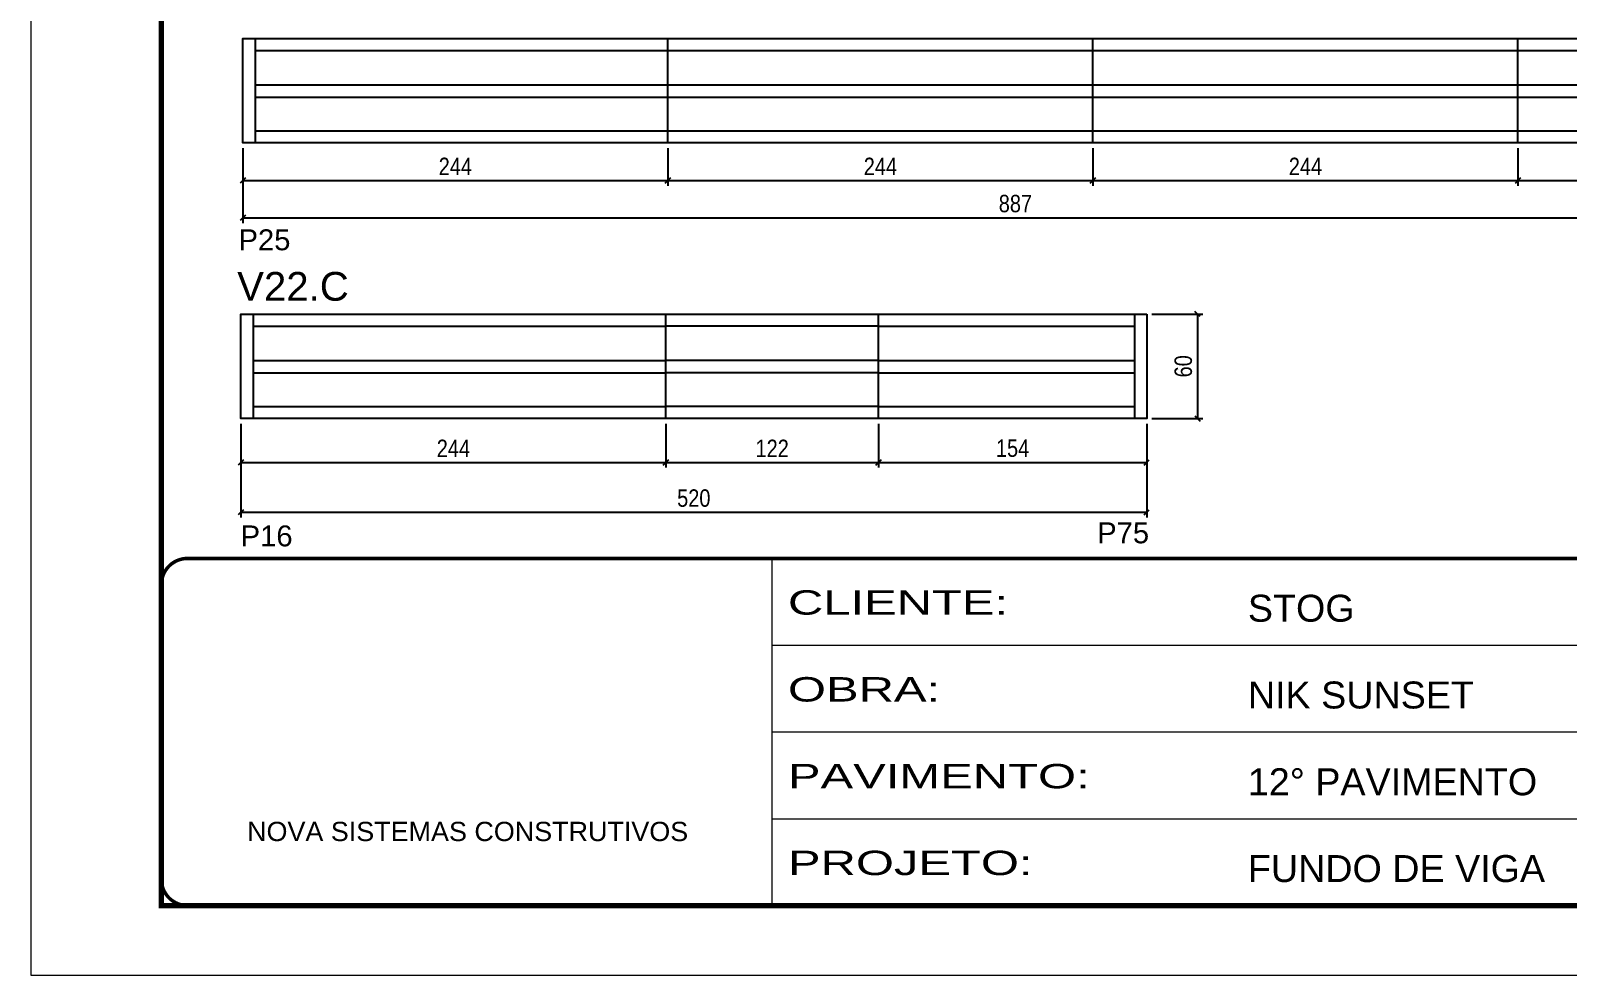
# Model space of a CAD drawing. Extents: x 1813 to 8067, y 422 to 2621.
# Drawn here: x 3412 to 4294, y 422 to 964 of the extents above; entities that cross this region are included whole.
import ezdxf

# ---------------------------------------------------------------- set-up
doc = ezdxf.new("R2010")
doc.units = 0
doc.linetypes.add('CONTINUO', pattern=[0])
doc.linetypes.add('DASHED', pattern=[0.75, 0.5, -0.25])
for name, color, linetype in [('5', 5, 'Continuous'), ('NOMENCLATURA', 7, 'Continuous'), ('Painéis', 200, 'Continuous'), ('SARR_2.2x7', 40, 'Continuous')]:
    doc.layers.add(name, color=color, linetype=linetype)
doc.layers.add('Folhas', color=255, linetype='Continuous', lineweight=9)
doc.layers.add('SARRAFO DE PRESSAO', color=251, linetype='DASHED', lineweight=9)
doc.styles.add('ARIAL', font='arial.ttf')
doc.styles.add('COTA TECNICA-50', font='techl___.ttf', dxfattribs={"height": 10})
doc.styles.get("Standard").update_dxf_attribs({"font": 'arial.ttf'})
doc.styles.add('Tecnologia', font='')
doc.styles.get('Tecnologia').set_extended_font_data('Forgotten Futurist')
doc.dimstyles.new('COTA PAINEL-50', dxfattribs={"dimtxt": 10, "dimasz": 3, "dimexe": 3, "dimexo": 3, "dimgap": 3, "dimtad": 1, "dimdec": 1, "dimzin": 12, "dimdsep": 46, "dimtxsty": 'COTA TECNICA-50', "dimblk1": 'OBLIQUE', "dimblk2": 'OBLIQUE', "dimsah": 1, "dimcen": 0.9, "dimclrd": 4, "dimclre": 4, "dimclrt": 240, "dimadec": 1, "dimazin": 3, "dimtfac": 1, "dimtdec": 1, "dimtmove": 0, "dimatfit": 3, "dimfxl": 1, "dimtolj": 1, "dimtzin": 12, "dimarcsym": 0})

# ---------------------------------------------------------------- blocks, each defined once
blk = doc.blocks.new('9999999999')
at = {"color": 30, "linetype": 'CONTINUO'}
for p, q in [((98564.56, 34230.21), (98564.56, 34429.45)), ((98564.56, 34379.64), (99583.98, 34379.64)), ((98564.56, 34329.83), (99487.98, 34329.83)), ((98564.56, 34280.02), (99487.98, 34280.02))]:
    blk.add_line(p, q, dxfattribs=at)
at = {"color": 30, "linetype": 'CONTINUO', "const_width": 2}
blk.add_lwpolyline([(99583.98, 34230.21), (99583.98, 34414.45, 0.414214), (99568.98, 34429.45), (98228.98, 34429.45, 0.414214), (98213.98, 34414.45), (98213.98, 34245.21, 0.414214), (98228.98, 34230.21), (99583.98, 34230.21)], format="xyb", dxfattribs=at)
at = {"layer": 'Folhas'}
blk.add_lwpolyline([(98138.98, 34190.21), (99623.98, 34190.21), (99623.98, 35240.21), (98138.98, 35240.21)], close=True, dxfattribs=at)
at = {"layer": 'Folhas', "color": 30, "const_width": 3}
blk.add_lwpolyline([(98213.98, 34230.21), (99583.98, 34230.21), (99583.98, 35200.21), (98213.98, 35200.21)], close=True, dxfattribs=at)
at = {"color": 7, "linetype": 'Continuous', "ltscale": 5, "style": 'ARIAL'}
for s, height, p in [('STOG', 15.483, (98837.68, 34393.13)), ('NIK SUNSET', 15.483, (98837.68, 34343.32)), ('12° PAVIMENTO', 15.4829, (98837.68, 34293.51)), ('NOVA SISTEMAS CONSTRUTIVOS', 11.0592, (98263.19, 34267.21)), ('FUNDO DE VIGA', 15.4829, (98837.68, 34243.7))]:
    blk.add_text(s, height=height, dxfattribs=at).set_placement(p)
at = {"layer": 'Folhas', "color": 7, "style": 'Tecnologia', "width": 1.5}
for s, p in [('CLIENTE:', (98573.65, 34397.17)), ('OBRA:', (98573.65, 34347.31)), ('PAVIMENTO:', (98573.65, 34297.5)), ('PROJETO:', (98573.65, 34247.69))]:
    blk.add_text(s, height=14, dxfattribs=at).set_placement(p)
blk = doc.blocks.new('_Oblique')
at = {"color": 0, "linetype": 'ByBlock', "lineweight": -2}
blk.add_line((-0.5, -0.5), (0.5, 0.5), dxfattribs=at)
blk = doc.blocks.new('*D89')
at = {"layer": 'Defpoints', "color": 0, "transparency": 16777216}
for p in [(3533.55, 899.81), (3777.55, 899.81), (3777.55, 878.24)]:
    blk.add_point(p, dxfattribs=at)
at = {"layer": 'Painéis', "color": 4, "lineweight": -2, "transparency": 16777216}
for p, q in [((3533.55, 896.81), (3533.55, 875.24)), ((3777.55, 896.81), (3777.55, 875.24)), ((3533.55, 878.24), (3777.55, 878.24))]:
    blk.add_line(p, q, dxfattribs=at)
at = {"layer": 'Painéis', "color": 4, "lineweight": -2, "transparency": 16777216, "xscale": 3, "yscale": 3, "zscale": 3, "rotation": 180}
blk.add_blockref('_Oblique', (3533.55, 878.24), dxfattribs=at)
at = {"layer": 'Painéis', "color": 4, "lineweight": -2, "transparency": 16777216, "xscale": 3, "yscale": 3, "zscale": 3}
blk.add_blockref('_Oblique', (3777.55, 878.24), dxfattribs=at)
at = {"layer": 'Painéis', "color": 240, "transparency": 16777216, "insert": (3655.55, 886.31), "char_height": 10, "attachment_point": 5, "style": 'COTA TECNICA-50'}
blk.add_mtext('\\A1;244', dxfattribs=at)
blk = doc.blocks.new('*D78')
at = {"layer": 'Defpoints', "color": 0, "transparency": 16777216}
for p in [(3532.43, 741.57), (3776.43, 741.57), (3776.43, 716.41)]:
    blk.add_point(p, dxfattribs=at)
at = {"layer": 'Painéis', "color": 4, "lineweight": -2, "transparency": 16777216}
for p, q in [((3532.43, 738.57), (3532.43, 713.41)), ((3776.43, 738.57), (3776.43, 713.41)), ((3532.43, 716.41), (3776.43, 716.41))]:
    blk.add_line(p, q, dxfattribs=at)
at = {"layer": 'Painéis', "color": 4, "lineweight": -2, "transparency": 16777216, "xscale": 3, "yscale": 3, "zscale": 3, "rotation": 180}
blk.add_blockref('_Oblique', (3532.43, 716.41), dxfattribs=at)
at = {"layer": 'Painéis', "color": 4, "lineweight": -2, "transparency": 16777216, "xscale": 3, "yscale": 3, "zscale": 3}
blk.add_blockref('_Oblique', (3776.43, 716.41), dxfattribs=at)
at = {"layer": 'Painéis', "color": 240, "transparency": 16777216, "insert": (3654.43, 724.48), "char_height": 10, "attachment_point": 5, "style": 'COTA TECNICA-50'}
blk.add_mtext('\\A1;244', dxfattribs=at)
blk = doc.blocks.new('*D51')
at = {"layer": 'Defpoints', "color": 0, "transparency": 16777216}
for p in [(3776.43, 741.57), (3898.43, 741.57), (3898.43, 716.41)]:
    blk.add_point(p, dxfattribs=at)
at = {"layer": 'Painéis', "color": 4, "lineweight": -2, "transparency": 16777216}
for p, q in [((3776.43, 738.57), (3776.43, 713.41)), ((3898.43, 738.57), (3898.43, 713.41)), ((3776.43, 716.41), (3898.43, 716.41))]:
    blk.add_line(p, q, dxfattribs=at)
at = {"layer": 'Painéis', "color": 4, "lineweight": -2, "transparency": 16777216, "xscale": 3, "yscale": 3, "zscale": 3, "rotation": 180}
blk.add_blockref('_Oblique', (3776.43, 716.41), dxfattribs=at)
at = {"layer": 'Painéis', "color": 4, "lineweight": -2, "transparency": 16777216, "xscale": 3, "yscale": 3, "zscale": 3}
blk.add_blockref('_Oblique', (3898.43, 716.41), dxfattribs=at)
at = {"layer": 'Painéis', "color": 240, "transparency": 16777216, "insert": (3837.43, 724.47), "char_height": 10, "attachment_point": 5, "style": 'COTA TECNICA-50'}
blk.add_mtext('\\A1;122', dxfattribs=at)
blk = doc.blocks.new('*D79')
at = {"layer": 'Defpoints', "color": 0, "transparency": 16777216}
for p in [(4052.43, 801.57), (4052.43, 741.57), (4081.58, 741.57)]:
    blk.add_point(p, dxfattribs=at)
at = {"layer": 'Painéis', "color": 4, "lineweight": -2, "transparency": 16777216}
for p, q in [((4055.43, 801.57), (4084.58, 801.57)), ((4081.58, 801.57), (4081.58, 741.57)), ((4055.43, 741.57), (4084.58, 741.57))]:
    blk.add_line(p, q, dxfattribs=at)
at = {"layer": 'Painéis', "color": 4, "lineweight": -2, "transparency": 16777216, "xscale": 3, "yscale": 3, "zscale": 3}
for p, rotation in [((4081.58, 801.57), 90), ((4081.58, 741.57), 270)]:
    blk.add_blockref('_Oblique', p, dxfattribs=dict(at, rotation=rotation))
at = {"layer": 'Painéis', "color": 240, "transparency": 16777216, "insert": (4073.47, 771.57), "char_height": 10, "attachment_point": 5, "rotation": 90, "style": 'COTA TECNICA-50'}
blk.add_mtext('\\A1;60', dxfattribs=at)
blk = doc.blocks.new('*D52')
at = {"layer": 'Defpoints', "color": 0, "transparency": 16777216}
for p in [(3532.43, 741.57), (4052.43, 741.57), (4052.43, 687.76)]:
    blk.add_point(p, dxfattribs=at)
at = {"layer": 'Painéis', "color": 4, "lineweight": -2, "transparency": 16777216}
for p, q in [((3532.43, 738.57), (3532.43, 684.76)), ((4052.43, 738.57), (4052.43, 684.76)), ((3532.43, 687.76), (4052.43, 687.76))]:
    blk.add_line(p, q, dxfattribs=at)
at = {"layer": 'Painéis', "color": 4, "lineweight": -2, "transparency": 16777216, "xscale": 3, "yscale": 3, "zscale": 3, "rotation": 180}
blk.add_blockref('_Oblique', (3532.43, 687.76), dxfattribs=at)
at = {"layer": 'Painéis', "color": 4, "lineweight": -2, "transparency": 16777216, "xscale": 3, "yscale": 3, "zscale": 3}
blk.add_blockref('_Oblique', (4052.43, 687.76), dxfattribs=at)
at = {"layer": 'Painéis', "color": 240, "transparency": 16777216, "insert": (3792.43, 695.87), "char_height": 10, "attachment_point": 5, "style": 'COTA TECNICA-50'}
blk.add_mtext('\\A1;520', dxfattribs=at)
blk = doc.blocks.new('*D80')
at = {"layer": 'Defpoints', "color": 0, "transparency": 16777216}
for p in [(3898.43, 741.57), (4052.43, 741.57), (4052.43, 716.41)]:
    blk.add_point(p, dxfattribs=at)
at = {"layer": 'Painéis', "color": 4, "lineweight": -2, "transparency": 16777216}
for p, q in [((3898.43, 738.57), (3898.43, 713.41)), ((4052.43, 738.57), (4052.43, 713.41)), ((3898.43, 716.41), (4052.43, 716.41))]:
    blk.add_line(p, q, dxfattribs=at)
at = {"layer": 'Painéis', "color": 4, "lineweight": -2, "transparency": 16777216, "xscale": 3, "yscale": 3, "zscale": 3, "rotation": 180}
blk.add_blockref('_Oblique', (3898.43, 716.41), dxfattribs=at)
at = {"layer": 'Painéis', "color": 4, "lineweight": -2, "transparency": 16777216, "xscale": 3, "yscale": 3, "zscale": 3}
blk.add_blockref('_Oblique', (4052.43, 716.41), dxfattribs=at)
at = {"layer": 'Painéis', "color": 240, "transparency": 16777216, "insert": (3975.43, 724.52), "char_height": 10, "attachment_point": 5, "style": 'COTA TECNICA-50'}
blk.add_mtext('\\A1;154', dxfattribs=at)
blk = doc.blocks.new('*D53')
at = {"layer": 'Defpoints', "color": 0, "transparency": 16777216}
for p in [(3533.55, 899.81), (4420.55, 899.81), (4420.55, 856.81)]:
    blk.add_point(p, dxfattribs=at)
at = {"layer": 'Painéis', "color": 4, "lineweight": -2, "transparency": 16777216}
for p, q in [((3533.55, 896.81), (3533.55, 853.81)), ((4420.55, 896.81), (4420.55, 853.81)), ((3533.55, 856.81), (4420.55, 856.81))]:
    blk.add_line(p, q, dxfattribs=at)
at = {"layer": 'Painéis', "color": 4, "lineweight": -2, "transparency": 16777216, "xscale": 3, "yscale": 3, "zscale": 3, "rotation": 180}
blk.add_blockref('_Oblique', (3533.55, 856.81), dxfattribs=at)
at = {"layer": 'Painéis', "color": 4, "lineweight": -2, "transparency": 16777216, "xscale": 3, "yscale": 3, "zscale": 3}
blk.add_blockref('_Oblique', (4420.55, 856.81), dxfattribs=at)
at = {"layer": 'Painéis', "color": 240, "transparency": 16777216, "insert": (3977.05, 864.91), "char_height": 10, "attachment_point": 5, "style": 'COTA TECNICA-50'}
blk.add_mtext('\\A1;887', dxfattribs=at)
blk = doc.blocks.new('*D54')
at = {"layer": 'Defpoints', "color": 0, "transparency": 16777216}
for p in [(3777.55, 899.81), (4021.55, 899.81), (4021.55, 878.24)]:
    blk.add_point(p, dxfattribs=at)
at = {"layer": 'Painéis', "color": 4, "lineweight": -2, "transparency": 16777216}
for p, q in [((3777.55, 896.81), (3777.55, 875.24)), ((4021.55, 896.81), (4021.55, 875.24)), ((3777.55, 878.24), (4021.55, 878.24))]:
    blk.add_line(p, q, dxfattribs=at)
at = {"layer": 'Painéis', "color": 4, "lineweight": -2, "transparency": 16777216, "xscale": 3, "yscale": 3, "zscale": 3, "rotation": 180}
blk.add_blockref('_Oblique', (3777.55, 878.24), dxfattribs=at)
at = {"layer": 'Painéis', "color": 4, "lineweight": -2, "transparency": 16777216, "xscale": 3, "yscale": 3, "zscale": 3}
blk.add_blockref('_Oblique', (4021.55, 878.24), dxfattribs=at)
at = {"layer": 'Painéis', "color": 240, "transparency": 16777216, "insert": (3899.55, 886.31), "char_height": 10, "attachment_point": 5, "style": 'COTA TECNICA-50'}
blk.add_mtext('\\A1;244', dxfattribs=at)
blk = doc.blocks.new('*D55')
at = {"layer": 'Defpoints', "color": 0, "transparency": 16777216}
for p in [(4021.55, 899.81), (4265.55, 899.81), (4265.55, 878.24)]:
    blk.add_point(p, dxfattribs=at)
at = {"layer": 'Painéis', "color": 4, "lineweight": -2, "transparency": 16777216}
for p, q in [((4021.55, 896.81), (4021.55, 875.24)), ((4265.55, 896.81), (4265.55, 875.24)), ((4021.55, 878.24), (4265.55, 878.24))]:
    blk.add_line(p, q, dxfattribs=at)
at = {"layer": 'Painéis', "color": 4, "lineweight": -2, "transparency": 16777216, "xscale": 3, "yscale": 3, "zscale": 3, "rotation": 180}
blk.add_blockref('_Oblique', (4021.55, 878.24), dxfattribs=at)
at = {"layer": 'Painéis', "color": 4, "lineweight": -2, "transparency": 16777216, "xscale": 3, "yscale": 3, "zscale": 3}
blk.add_blockref('_Oblique', (4265.55, 878.24), dxfattribs=at)
at = {"layer": 'Painéis', "color": 240, "transparency": 16777216, "insert": (4143.55, 886.31), "char_height": 10, "attachment_point": 5, "style": 'COTA TECNICA-50'}
blk.add_mtext('\\A1;244', dxfattribs=at)
blk = doc.blocks.new('*D81')
at = {"layer": 'Defpoints', "color": 0, "transparency": 16777216}
for p in [(4265.55, 899.81), (4420.55, 899.81), (4420.55, 878.24)]:
    blk.add_point(p, dxfattribs=at)
at = {"layer": 'Painéis', "color": 4, "lineweight": -2, "transparency": 16777216}
for p, q in [((4265.55, 896.81), (4265.55, 875.24)), ((4420.55, 896.81), (4420.55, 875.24)), ((4265.55, 878.24), (4420.55, 878.24))]:
    blk.add_line(p, q, dxfattribs=at)
at = {"layer": 'Painéis', "color": 4, "lineweight": -2, "transparency": 16777216, "xscale": 3, "yscale": 3, "zscale": 3, "rotation": 180}
blk.add_blockref('_Oblique', (4265.55, 878.24), dxfattribs=at)
at = {"layer": 'Painéis', "color": 4, "lineweight": -2, "transparency": 16777216, "xscale": 3, "yscale": 3, "zscale": 3}
blk.add_blockref('_Oblique', (4420.55, 878.24), dxfattribs=at)
at = {"layer": 'Painéis', "color": 240, "transparency": 16777216, "insert": (4343.05, 886.35), "char_height": 10, "attachment_point": 5, "style": 'COTA TECNICA-50'}
blk.add_mtext('\\A1;155', dxfattribs=at)

msp = doc.modelspace()

# ---------------------------------------------------------------- linework, layer by layer
at = {"layer": 'Painéis'}
for p, q in [((3777.55, 899.81), (3777.55, 959.81)), ((4021.55, 899.81), (4021.55, 959.81)), ((4265.55, 899.81), (4265.55, 959.81)), ((3776.43, 741.57), (3776.43, 801.57)), ((3898.43, 741.57), (3898.43, 801.57))]:
    msp.add_line(p, q, dxfattribs=at)
for points in [[(4420.55, 959.81), (4420.55, 899.81), (3533.55, 899.81), (3533.55, 959.81)], [(4052.43, 801.57), (4052.43, 741.57), (3532.43, 741.57), (3532.43, 801.57)]]:
    msp.add_lwpolyline(points, close=True, dxfattribs=at)
at = {"layer": 'SARR_2.2x7', "linetype": 'Continuous'}
for p, q in [((3540.55, 959.81), (3540.55, 899.81)), ((3540.55, 952.81), (3777.55, 952.81)), ((3777.55, 952.81), (4021.55, 952.81)), ((4021.55, 952.81), (4265.55, 952.81)), ((4265.55, 952.81), (4413.55, 952.81)), ((3540.55, 933.06), (3777.55, 933.06)), ((3777.55, 933.06), (4021.55, 933.06)), ((4021.55, 933.06), (4265.55, 933.06)), ((4265.55, 933.06), (4413.55, 933.06)), ((3540.55, 926.06), (3777.55, 926.06)), ((3777.55, 926.06), (4021.55, 926.06)), ((4021.55, 926.06), (4265.55, 926.06)), ((4265.55, 926.06), (4413.55, 926.06)), ((3540.55, 906.81), (3777.55, 906.81)), ((3777.55, 906.81), (4021.55, 906.81)), ((4021.55, 906.81), (4265.55, 906.81)), ((4265.55, 906.81), (4413.55, 906.81)), ((3539.43, 801.57), (3539.43, 741.57)), ((3539.43, 794.57), (3776.43, 794.57)), ((3898.43, 794.57), (3776.43, 794.57)), ((3898.43, 794.57), (4045.43, 794.57)), ((4045.43, 801.57), (4045.43, 741.57)), ((3539.43, 774.82), (3776.43, 774.82)), ((3539.43, 767.82), (3776.43, 767.82)), ((3898.43, 774.82), (3776.43, 774.82)), ((3898.43, 767.82), (3776.43, 767.82)), ((3898.43, 774.82), (4045.43, 774.82)), ((3898.43, 767.82), (4045.43, 767.82)), ((3539.43, 748.57), (3776.43, 748.57)), ((3898.43, 748.57), (3776.43, 748.57)), ((3898.43, 748.57), (4045.43, 748.57))]:
    msp.add_line(p, q, dxfattribs=at)

# ---------------------------------------------------------------- block references
at = {"layer": 'SARRAFO DE PRESSAO', "color": 6, "linetype": 'ByBlock'}
msp.add_blockref('9999999999', (-94727.18, -33768.15), dxfattribs=at)

# ---------------------------------------------------------------- texts
at = {"layer": '5', "linetype": 'Continuous'}
for s, p in [('P25', (3531.06, 838.18)), ('P16', (3532.29, 668.22)), ('P75', (4023.98, 669.99))]:
    msp.add_text(s, height=12, rotation=359.99996, dxfattribs=at).set_placement(p)
at = {"layer": 'NOMENCLATURA', "linetype": 'Continuous'}
msp.add_text('V22.C', height=16.5, dxfattribs=at).set_placement((3530.32, 809.21))

# ---------------------------------------------------------------- dimensions: what is measured, and where the dimension line sits
at = {"layer": 'Painéis'}
for base, p1, p2, picture, middle in [((3777.55, 878.24), (3533.55, 899.81), (3777.55, 899.81), '*D89', (3655.55, 886.31)), ((4420.55, 856.81), (3533.55, 899.81), (4420.55, 899.81), '*D53', (3977.05, 864.91)), ((4021.55, 878.24), (3777.55, 899.81), (4021.55, 899.81), '*D54', (3899.55, 886.31)), ((4265.55, 878.24), (4021.55, 899.81), (4265.55, 899.81), '*D55', (4143.55, 886.31)), ((4420.55, 878.24), (4265.55, 899.81), (4420.55, 899.81), '*D81', (4343.05, 886.35)), ((3776.43, 716.41), (3532.43, 741.57), (3776.43, 741.57), '*D78', (3654.43, 724.48)), ((4052.43, 687.76), (3532.43, 741.57), (4052.43, 741.57), '*D52', (3792.43, 695.87)), ((3898.43, 716.41), (3776.43, 741.57), (3898.43, 741.57), '*D51', (3837.43, 724.47)), ((4052.43, 716.41), (3898.43, 741.57), (4052.43, 741.57), '*D80', (3975.43, 724.52))]:
    dim = msp.add_linear_dim(base=base, p1=p1, p2=p2, dimstyle='COTA PAINEL-50', dxfattribs=at)
    dim.commit()
    dim.dimension.update_dxf_attribs({"geometry": picture, "text_midpoint": middle})
dim = msp.add_linear_dim(base=(4081.58, 741.57), p1=(4052.43, 801.57), p2=(4052.43, 741.57), angle=90, dimstyle='COTA PAINEL-50', dxfattribs=at)
dim.commit()
dim.dimension.update_dxf_attribs({"geometry": '*D79', "text_midpoint": (4073.47, 771.57)})

doc.saveas('drawing.dxf')
